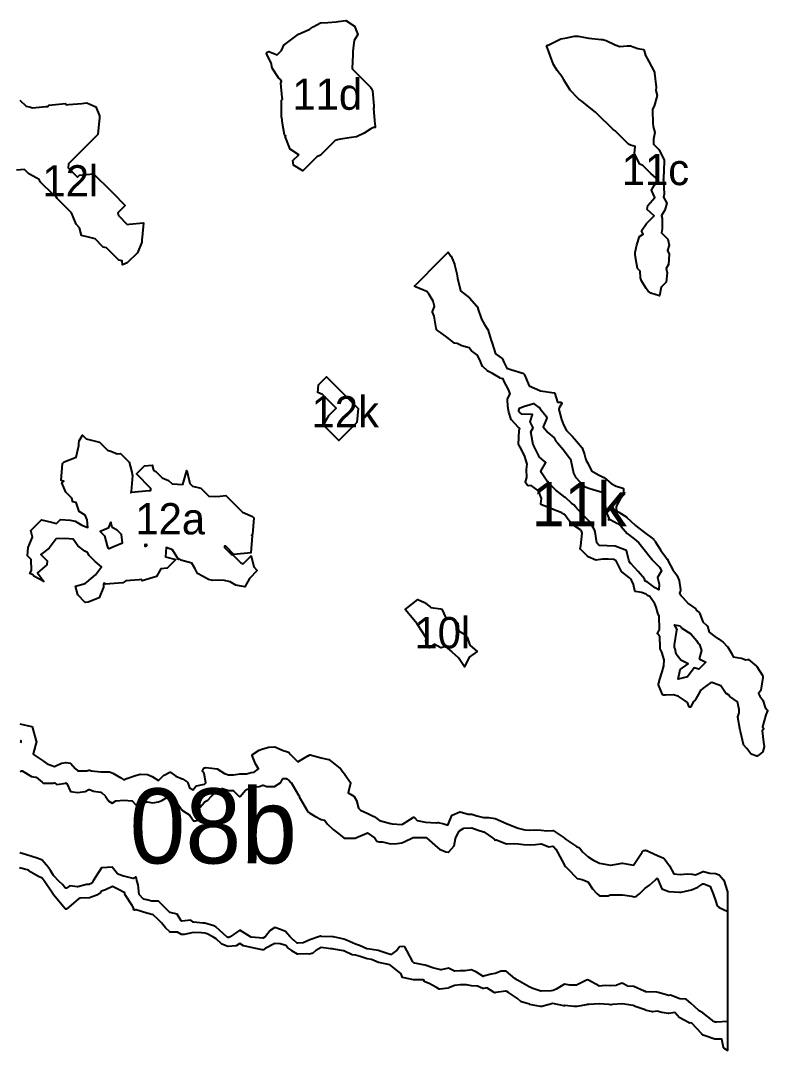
# Model space of a CAD drawing. Header units: millimetres. Extents: x 0 to 500, y 0 to 700.
# Drawn here: x 63.5 to 123.2, y 379.5 to 461.8 of the extents above; entities that cross this region are included whole.
import ezdxf
from ezdxf.enums import TextEntityAlignment as Align

# ---------------------------------------------------------------- set-up
doc = ezdxf.new("R2010")
doc.units = ezdxf.units.MM
doc.layers.add('CORTE', color=1, linetype='Continuous')
doc.layers.add('GRABADO', color=5, linetype='Continuous')

msp = doc.modelspace()

# ---------------------------------------------------------------- linework, layer by layer
at = {"layer": 'CORTE'}
for points in [[(83.214, 459.279), (83.362, 459.331), (84.021, 459.06), (84.375, 459.413), (84.556, 459.838), (84.975, 460.157), (85.297, 460.404), (85.725, 460.731), (86.591, 461.102), (86.628, 461.128), (86.661, 461.152), (86.893, 461.316), (87.474, 461.628), (88.084, 461.66), (88.728, 461.695), (88.905, 461.739), (89.523, 461.807), (90.199, 461.363), (90.478, 460.687), (90.189, 460.215), (90.09, 459.61), (90.073, 459.297), (90.061, 459.059), (90.005, 457.977), (90.037, 457.919), (91.472, 456.484), (91.535, 456.396), (91.563, 456.34), (91.634, 456.199), (91.744, 454.99), (91.757, 454.848), (91.723, 454.77), (91.837, 453.519), (91.863, 453.428), (91.845, 453.273), (91.72, 453.259), (91.504, 453.143), (90.982, 452.796), (90.356, 452.527), (89.972, 452.465), (89.089, 452.321), (88.939, 452.313), (88.858, 452.285), (88.66, 452.215), (87.496, 451.051), (87.193, 450.922), (86.068, 449.797), (85.337, 450.246), (85.275, 450.618), (85.746, 451.089), (85.066, 451.535), (84.655, 452.532), (84.729, 452.606), (84.618, 452.669), (84.453, 453.583), (84.391, 454.049), (84.384, 454.07), (84.378, 454.109), (84.363, 454.576), (84.381, 455.454), (84.458, 455.531), (84.422, 455.657), (84.318, 456.807), (84.376, 456.941), (84.305, 457.066), (84.133, 457.238), (83.636, 457.995), (83.537, 458.427), (83.179, 459.141), (83.214, 459.279)], [(113.318, 459.489), (113.468, 459.023), (113.724, 458.547), (114.161, 457.736), (114.178, 457.667), (114.183, 457.647), (114.194, 457.603), (114.319, 456.478), (114.295, 456.216), (114.394, 455.82), (114.154, 454.979), (114.024, 454.736), (114.021, 454.62), (114.057, 453.6), (114.085, 453.346), (114.204, 452.868), (114.095, 452.317), (114.114, 451.939), (114.539, 451.514), (114.95, 450.673), (114.965, 450.578), (114.965, 450.554), (114.964, 450.53), (114.9, 449.186), (114.878, 449.115), (114.9, 449.035), (114.945, 447.926), (114.895, 447.7), (115.162, 447.205), (115.006, 446.659), (114.744, 446.234), (114.807, 445.982), (114.795, 445.157), (114.746, 444.843), (115.244, 444.345), (115.351, 443.856), (115.219, 443.436), (115.365, 443.125), (115.292, 442.321), (115.123, 441.983), (115.193, 441.634), (115.126, 440.901), (114.716, 440.491), (114.578, 439.801), (113.88, 440.006), (113.669, 440.186), (113.521, 440.39), (113.153, 441.014), (113.077, 441.252), (113.048, 441.786), (112.834, 442), (112.67, 442.882), (112.627, 443.147), (112.642, 443.222), (112.647, 443.278), (112.759, 443.879), (112.997, 444.552), (113.283, 444.727), (113.143, 444.987), (113.536, 445.586), (114.155, 446.206), (113.586, 446.701), (113.641, 447.028), (114.22, 447.657), (113.956, 448.24), (114.148, 448.625), (114.488, 449.086), (113.901, 449.579), (113.254, 450.226), (112.999, 450.328), (112.667, 451.005), (112.584, 451.174), (112.635, 451.733), (112.276, 451.848), (112.098, 451.935), (111.555, 452.478), (111.028, 453.005), (110.871, 453.089), (109.556, 454.404), (109.467, 454.477), (108.839, 454.992), (108.367, 455.377), (108.134, 455.52), (108.085, 455.569), (108.059, 455.607), (107.432, 456.234), (107.355, 456.392), (107.013, 456.95), (106.944, 457.063), (106.843, 457.228), (106.393, 457.817), (106.11, 458.305), (105.956, 458.713), (105.621, 459.594), (105.596, 459.646), (105.548, 459.713), (105.619, 459.837), (105.686, 459.834), (105.732, 459.857), (106.7, 460.341), (107.171, 460.435), (107.754, 460.552), (108.088, 460.56), (108.628, 460.443), (108.939, 460.409), (109.921, 460.3), (110.043, 460.286), (110.121, 460.269), (110.324, 460.211), (111.047, 459.871), (111.419, 459.74), (111.988, 459.792), (112.262, 459.798), (112.845, 459.578), (113.318, 459.489)], [(122.889, 404.116), (122.937, 403.783), (122.938, 403.771), (122.936, 403.759), (122.853, 403.376), (122.851, 403.369), (122.848, 403.364), (122.843, 403.355), (122.838, 403.348), (122.831, 403.341), (122.431, 403.022), (122.425, 403.018), (122.412, 403.011), (122.402, 403.008), (122.39, 403.006), (122.378, 403.006), (122.372, 403.007), (122.365, 403.008), (122.359, 403.01), (121.921, 403.17), (121.915, 403.172), (121.911, 403.175), (121.905, 403.178), (121.898, 403.184), (121.894, 403.188), (121.89, 403.192), (121.569, 403.613), (121.304, 403.913), (121.3, 403.918), (121.295, 403.925), (121.292, 403.932), (121.289, 403.939), (121.288, 403.944), (121.055, 404.976), (121.049, 405.011), (121.049, 405.012), (121.033, 405.046), (121.03, 405.053), (121.029, 405.059), (121.028, 405.062), (120.841, 406.125), (120.84, 406.132), (120.84, 406.144), (120.842, 406.153), (120.842, 406.156), (120.941, 406.475), (120.94, 406.728), (120.804, 407.358), (120.215, 407.763), (120.21, 407.767), (120.205, 407.772), (120.202, 407.776), (120.091, 407.917), (119.951, 407.974), (119.946, 407.976), (119.935, 407.983), (119.929, 407.987), (119.924, 407.992), (119.921, 407.995), (119.917, 408), (119.488, 408.627), (118.767, 408.9), (118.662, 408.876), (118.077, 408.434), (117.893, 408.292), (117.837, 408.196), (117.456, 407.522), (117.45, 407.514), (117.28, 407.344), (117.09, 406.951), (117.084, 406.94), (117.07, 406.926), (117.062, 406.921), (117.059, 406.919), (117.048, 406.913), (117.034, 406.91), (117.021, 406.909), (117.005, 406.911), (116.995, 406.915), (116.991, 406.917), (116.988, 406.918), (116.98, 406.922), (116.972, 406.929), (116.968, 406.933), (116.964, 406.938), (116.959, 406.944), (116.955, 406.951), (116.953, 406.956), (116.819, 407.297), (116.644, 407.438), (116.061, 407.795), (115.675, 407.915), (115.075, 407.893), (115.074, 407.893), (114.886, 407.891), (114.882, 407.891), (114.87, 407.892), (114.861, 407.894), (114.855, 407.897), (114.849, 407.9), (114.843, 407.903), (114.836, 407.908), (114.831, 407.913), (114.826, 407.918), (114.822, 407.925), (114.817, 407.932), (114.815, 407.937), (114.687, 408.249), (114.509, 408.711), (114.507, 408.717), (114.506, 408.722), (114.504, 408.732), (114.505, 408.743), (114.506, 408.749), (114.507, 408.754), (114.582, 409.066), (114.583, 409.068), (114.804, 409.751), (114.92, 410.215), (114.949, 410.718), (114.762, 411.318), (114.636, 411.573), (114.633, 411.579), (114.631, 411.586), (114.629, 411.593), (114.628, 411.603), (114.631, 411.718), (114.596, 412.532), (114.439, 412.788), (114.435, 412.794), (114.433, 412.801), (114.432, 412.805), (114.43, 412.813), (114.429, 412.822), (114.429, 412.831), (114.43, 412.844), (114.434, 412.854), (114.436, 412.859), (114.554, 413.067), (114.556, 413.071), (114.587, 413.111), (114.544, 414.232), (114.45, 414.417), (114.448, 414.424), (114.312, 414.917), (114.218, 415.193), (113.81, 415.76), (113.632, 415.858), (113.627, 415.86), (113.519, 415.942), (113.144, 416.085), (112.664, 416.168), (112.659, 416.17), (112.652, 416.172), (112.647, 416.174), (112.639, 416.178), (112.632, 416.183), (112.628, 416.187), (112.623, 416.192), (112.617, 416.2), (112.612, 416.209), (112.608, 416.217), (112.607, 416.224), (112.493, 416.735), (112.347, 417.076), (112.279, 417.159), (112.193, 417.252), (111.567, 417.74), (111.563, 417.743), (111.556, 417.75), (111.552, 417.757), (111.549, 417.761), (111.225, 418.407), (111.111, 418.608), (110.927, 418.731), (110.492, 418.754), (110.019, 418.741), (109.523, 418.682), (109.513, 418.682), (109.503, 418.683), (109.494, 418.685), (108.868, 418.944), (108.864, 418.946), (108.858, 418.949), (108.851, 418.954), (108.848, 418.957), (108.257, 419.549), (108.254, 419.552), (108.249, 419.558), (108.245, 419.565), (108.242, 419.572), (108.239, 419.579), (108.237, 419.587), (108.237, 419.594), (108.236, 419.598), (108.236, 419.606), (108.239, 419.618), (108.299, 419.811), (108.393, 420.844), (108.336, 421.006), (108.307, 421.053), (108.259, 421.102), (107.816, 421.402), (107.558, 421.584), (107.553, 421.588), (107.548, 421.594), (107.544, 421.597), (107.291, 421.926), (107.29, 421.926), (107.012, 422.298), (106.98, 422.333), (106.949, 422.361), (106.773, 422.45), (106.088, 422.71), (105.588, 422.937), (105.159, 423.088), (105.154, 423.09), (105.148, 423.093), (105.141, 423.098), (105.135, 423.103), (105.131, 423.107), (105.125, 423.113), (105.12, 423.121), (105.118, 423.125), (105.115, 423.131), (105.113, 423.139), (105.112, 423.144), (105.11, 423.154), (105.11, 423.164), (105.164, 423.598), (104.913, 424.209), (104.321, 424.64), (104.111, 424.621), (104.103, 424.62), (104.09, 424.621), (104.083, 424.623), (104.073, 424.626), (104.067, 424.629), (104.061, 424.632), (104.054, 424.638), (104.049, 424.643), (104.046, 424.646), (104.042, 424.65), (103.885, 424.879), (103.881, 424.885), (103.878, 424.891), (103.876, 424.897), (103.875, 424.902), (103.873, 424.911), (103.873, 424.924), (103.874, 424.933), (103.875, 424.939), (103.973, 425.282), (103.94, 425.913), (103.94, 425.917), (103.94, 425.925), (103.996, 426.355), (103.824, 426.973), (103.793, 427.04), (103.445, 427.702), (103.335, 427.888), (103.333, 427.892), (103.33, 427.898), (103.327, 427.907), (103.326, 427.914), (103.325, 427.922), (103.364, 429.031), (103.364, 429.04), (103.367, 429.049), (103.367, 429.051), (103.369, 429.057), (103.424, 429.166), (103.389, 429.231), (103.29, 429.308), (103.286, 429.311), (103.282, 429.315), (102.745, 429.894), (102.741, 429.898), (102.738, 429.902), (102.734, 429.909), (102.731, 429.916), (102.73, 429.92), (102.55, 430.495), (102.549, 430.499), (102.448, 430.959), (102.447, 430.966), (102.435, 431.526), (102.435, 431.533), (102.438, 431.551), (102.443, 431.561), (102.636, 431.959), (102.516, 432.319), (102.169, 432.962), (102.168, 432.966), (102.091, 433.158), (101.829, 433.233), (101.825, 433.234), (101.819, 433.237), (101.814, 433.239), (101.232, 433.587), (100.852, 433.785), (100.846, 433.787), (100.839, 433.793), (100.836, 433.795), (100.451, 434.142), (100.448, 434.145), (100.444, 434.15), (100.44, 434.156), (100.436, 434.161), (100.434, 434.166), (100.27, 434.565), (100.036, 435.05), (99.557, 435.405), (99.553, 435.408), (99.548, 435.413), (99.545, 435.416), (99.36, 435.652), (98.784, 435.815), (98.778, 435.817), (98.413, 435.987), (98.216, 436.017), (98.211, 436.019), (98.206, 436.02), (98.197, 436.023), (98.191, 436.027), (98.188, 436.029), (97.571, 436.49), (97.072, 436.862), (96.85, 437.021), (96.819, 437.041), (96.814, 437.044), (96.81, 437.048), (96.774, 437.081), (96.771, 437.084), (96.766, 437.089), (96.761, 437.097), (96.758, 437.103), (96.756, 437.108), (96.753, 437.116), (96.752, 437.121), (96.736, 437.216), (96.57, 438.176), (96.436, 438.508), (96.434, 438.514), (96.432, 438.52), (96.431, 438.527), (96.431, 438.538), (96.432, 438.552), (96.436, 438.561), (96.586, 438.952), (96.483, 439.39), (96.177, 439.898), (95.991, 440.152), (95.73, 440.258), (95.076, 440.521), (95.07, 440.523), (95.063, 440.527), (95.057, 440.532), (95.052, 440.537), (95.048, 440.541), (95.044, 440.547), (95.039, 440.554), (95.036, 440.56), (95.033, 440.569), (95.031, 440.578), (95.029, 440.591), (95.032, 440.61), (95.036, 440.618), (95.038, 440.623), (95.043, 440.632), (95.049, 440.639), (95.052, 440.643), (97.111, 442.702), (97.692, 443.282), (97.912, 442.988), (97.916, 442.982), (97.919, 442.976), (98.196, 442.328), (98.198, 442.324), (98.2, 442.318), (98.223, 442.194), (98.377, 441.575), (98.378, 441.571), (98.424, 441.229), (98.677, 440.218), (98.68, 440.208), (99.384, 439.636), (99.387, 439.634), (99.39, 439.631), (99.975, 438.982), (99.978, 438.978), (99.981, 438.973), (100.006, 438.934), (100.036, 438.908), (100.041, 438.905), (100.046, 438.899), (100.049, 438.894), (100.052, 438.889), (100.057, 438.88), (100.06, 438.872), (100.061, 438.867), (100.062, 438.864), (100.062, 438.859), (100.065, 438.779), (100.363, 437.949), (100.599, 437.511), (100.848, 437.137), (100.85, 437.133), (100.852, 437.129), (100.855, 437.123), (101.161, 436.154), (101.167, 436.144), (101.169, 436.14), (101.171, 436.135), (101.178, 436.118), (101.179, 436.113), (101.184, 436.091), (101.478, 435.156), (102.013, 434.806), (102.017, 434.803), (102.024, 434.797), (102.028, 434.792), (102.032, 434.787), (102.036, 434.78), (102.039, 434.775), (102.15, 434.496), (102.379, 434.03), (102.779, 433.901), (103.66, 433.619), (103.666, 433.616), (103.672, 433.613), (103.676, 433.611), (103.757, 433.552), (103.762, 433.549), (103.765, 433.545), (103.769, 433.541), (103.773, 433.536), (103.778, 433.529), (103.782, 433.524), (103.785, 433.52), (103.789, 433.515), (103.793, 433.507), (103.796, 433.499), (103.798, 433.495), (103.803, 433.476), (104.169, 432.621), (105.008, 432.226), (105.012, 432.224), (105.015, 432.222), (105.041, 432.205), (105.042, 432.204), (105.046, 432.201), (105.068, 432.198), (106.163, 432.061), (106.168, 432.06), (106.178, 432.057), (106.187, 432.053), (106.19, 432.051), (106.194, 432.049), (106.202, 432.043), (106.209, 432.036), (106.216, 432.027), (106.22, 432.019), (106.223, 432.013), (106.225, 432.007), (106.421, 431.302), (106.693, 431.296), (106.7, 431.297), (106.715, 431.294), (106.722, 431.292), (106.73, 431.289), (106.734, 431.286), (106.741, 431.282), (106.748, 431.276), (106.752, 431.273), (106.757, 431.267), (106.762, 431.26), (106.766, 431.252), (106.768, 431.246), (106.77, 431.242), (106.772, 431.233), (106.773, 431.221), (106.772, 431.212), (106.771, 431.206), (106.768, 431.195), (106.763, 431.185), (106.555, 430.84), (106.534, 430.728), (106.74, 429.906), (106.913, 429.502), (107.146, 429.032), (107.602, 428.576), (107.604, 428.574), (107.778, 428.366), (107.955, 428.19), (107.957, 428.187), (108.39, 427.662), (108.393, 427.659), (108.397, 427.652), (108.401, 427.644), (108.585, 427.12), (108.675, 426.792), (108.714, 426.648), (108.847, 426.436), (108.849, 426.433), (109.149, 425.81), (109.711, 425.507), (109.978, 425.363), (110.139, 425.286), (110.147, 425.281), (110.153, 425.277), (110.726, 424.791), (111.112, 424.597), (111.481, 424.476), (111.647, 424.434), (111.651, 424.433), (111.659, 424.43), (111.668, 424.426), (111.674, 424.421), (111.679, 424.417), (111.683, 424.413), (111.689, 424.407), (111.693, 424.4), (111.695, 424.396), (111.7, 424.387), (111.702, 424.376), (111.703, 424.373), (111.704, 424.365), (111.698, 424.195), (111.751, 423.944), (111.751, 423.937), (111.751, 423.931), (111.75, 423.921), (111.747, 423.911), (111.743, 423.901), (111.738, 423.893), (111.732, 423.885), (111.453, 423.606), (111.132, 422.963), (111.127, 422.722), (111.179, 422.596), (111.32, 422.52), (111.323, 422.518), (111.968, 422.099), (111.972, 422.096), (111.975, 422.093), (112.641, 421.472), (112.644, 421.469), (112.654, 421.458), (112.662, 421.451), (112.808, 421.336), (113.389, 420.896), (113.999, 420.435), (114.002, 420.432), (114.131, 420.314), (114.134, 420.311), (114.242, 420.182), (114.245, 420.178), (114.657, 419.507), (114.701, 419.442), (115.131, 418.834), (115.203, 418.762), (115.207, 418.758), (115.212, 418.751), (115.215, 418.746), (115.284, 418.605), (115.661, 417.89), (115.965, 417.474), (115.968, 417.47), (115.971, 417.464), (116.145, 417.045), (116.146, 417.041), (116.148, 417.033), (116.26, 416.293), (116.261, 416.286), (116.26, 416.273), (116.259, 416.264), (116.257, 416.258), (116.173, 416.026), (116.256, 415.872), (116.435, 415.693), (116.873, 415.201), (117.478, 414.774), (117.483, 414.77), (117.49, 414.763), (117.494, 414.759), (117.603, 414.611), (117.75, 414.484), (117.754, 414.481), (117.757, 414.477), (117.762, 414.47), (117.766, 414.463), (117.768, 414.458), (118.048, 413.73), (118.387, 413.42), (118.392, 413.415), (118.397, 413.409), (118.402, 413.401), (118.405, 413.395), (118.406, 413.39), (118.549, 412.921), (118.998, 412.578), (119.284, 412.392), (119.286, 412.391), (119.66, 412.11), (119.663, 412.106), (120, 411.77), (120.005, 411.765), (120.009, 411.758), (120.328, 411.238), (120.33, 411.234), (120.468, 410.946), (121.12, 410.834), (121.126, 410.833), (121.133, 410.831), (121.488, 410.712), (121.633, 410.741), (121.64, 410.742), (121.649, 410.742), (121.66, 410.741), (121.668, 410.738), (121.674, 410.736), (121.68, 410.733), (121.686, 410.729), (121.691, 410.726), (122.341, 410.19), (122.345, 410.186), (122.35, 410.181), (122.354, 410.176), (122.799, 409.518), (122.802, 409.515), (122.805, 409.507), (122.807, 409.501), (122.809, 409.497), (122.849, 409.318), (122.85, 409.311), (122.85, 409.302), (122.683, 408.275), (122.682, 408.268), (122.677, 408.254), (122.671, 408.244), (122.667, 408.24), (122.485, 408.01), (122.599, 407.798), (122.841, 407.49), (122.844, 407.485), (122.847, 407.481), (122.851, 407.473), (123.019, 406.9), (123.189, 406.703), (123.193, 406.699), (123.196, 406.693), (123.201, 406.685), (123.203, 406.677), (123.204, 406.674), (123.206, 406.667), (123.207, 406.656), (123.206, 406.646), (123.204, 406.635), (123.071, 406.299), (122.819, 405.352), (122.892, 405.237), (122.896, 405.231), (122.899, 405.223), (122.9, 405.219), (122.901, 405.215), (122.903, 405.207), (122.903, 405.196), (122.902, 405.191), (122.901, 405.182), (122.896, 405.167), (122.891, 405.158), (122.789, 405.019), (122.889, 404.116)], [(87.733, 429.474), (88.183, 430.273), (88.73, 430.819), (87.645, 431.905), (87.268, 432.066), (87.326, 432.678), (87.978, 433.33), (90.503, 430.804), (90.401, 429.68), (90.175, 429.454), (89.596, 428.875), (88.964, 428.243), (87.733, 429.474)], [(82.165, 422.046), (82.046, 420.733), (81.976, 420.663), (82.034, 420.605), (81.912, 419.257), (80.564, 419.135), (79.909, 419.79), (79.816, 419.781), (79.807, 419.688), (80.341, 419.155), (80.462, 419.103), (80.53, 419.035), (81.117, 418.448), (81.298, 418.37), (81.935, 419.007), (82.157, 418.128), (82.437, 417.847), (81.81, 417.22), (81.431, 416.551), (80.712, 416.668), (80.268, 416.94), (79.807, 417.055), (79.297, 417.082), (78.872, 417.044), (78.548, 417.125), (78.046, 417.395), (77.667, 417.598), (77.464, 417.976), (77.214, 418.441), (76.317, 418.665), (76.24, 418.742), (76.134, 418.732), (75.658, 419.507), (75.163, 419.681), (75.095, 418.932), (75.932, 418.722), (75.24, 418.03), (74.721, 417.981), (74.367, 417.355), (73.234, 417.032), (73.141, 417.125), (72.986, 417.11), (71.94, 417.015), (71.756, 416.911), (71.676, 416.866), (70.31, 416.742), (70.243, 416.809), (70.164, 416.829), (70.154, 416.726), (70.136, 416.526), (69.783, 415.665), (68.922, 415.311), (68.686, 415.291), (68.079, 415.899), (67.903, 416.597), (68.679, 416.801), (68.801, 416.904), (69.51, 417.505), (69.97, 418.149), (69.469, 418.565), (68.992, 419.042), (68.861, 419.276), (68.663, 419.405), (68.1, 419.821), (67.706, 420.354), (67.409, 420.37), (66.537, 420.416), (66.361, 420.365), (65.811, 419.637), (65.131, 419.123), (65.637, 418.618), (65.608, 418.302), (64.857, 417.666), (65.378, 416.961), (64.565, 417.397), (64.489, 417.51), (64.263, 417.607), (64.399, 417.847), (64.353, 418.735), (64.064, 419.024), (64.125, 419.695), (64.25, 419.999), (64.465, 420.523), (64.333, 421.055), (65.179, 421.901), (65.993, 421.699), (66.392, 421.599), (66.717, 421.923), (67.478, 421.882), (67.891, 421.779), (68.401, 421.468), (68.892, 421.295), (68.824, 421.909), (68.668, 422.275), (68.205, 422.558), (67.953, 423.276), (67.69, 423.341), (67.62, 423.623), (67.131, 424.112), (66.816, 424.849), (66.965, 424.998), (66.756, 425.051), (66.878, 426.392), (67.011, 426.526), (67.956, 426.915), (68.168, 427.835), (68.183, 428.008), (68.201, 428.201), (68.467, 428.673), (68.765, 428.375), (69.516, 428.186), (69.811, 428.112), (70.466, 427.457), (70.728, 427.392), (71.223, 427.181), (71.506, 427.207), (72.2, 426.512), (72.397, 425.718), (72.443, 425.534), (72.469, 425.43), (72.353, 424.155), (72.318, 424.07), (72.319, 424.064), (72.323, 424.064), (72.375, 424.116), (73.783, 424.244), (73.811, 424.216), (73.827, 424.226), (73.926, 424.281), (73.936, 424.396), (72.77, 425.562), (73.421, 426.214), (74.043, 426.273), (74.148, 425.855), (74.338, 425.752), (74.829, 425.261), (75.348, 425.037), (75.622, 424.763), (76.472, 424.719), (76.79, 425.83), (77.047, 424.809), (77.26, 424.596), (77.921, 424.431), (78.57, 423.782), (79.059, 423.755), (79.471, 423.792), (79.924, 423.834), (80.328, 423.43), (80.603, 423.154), (81.248, 422.509), (82.044, 422.168), (82.165, 422.046)], [(70.728, 421.742), (70.514, 421.223), (69.887, 420.965), (70.235, 420.617), (70.431, 419.829), (70.5, 419.667), (70.54, 419.626), (70.554, 419.601), (70.59, 419.615), (70.882, 419.736), (71.65, 420.054), (71.577, 420.715), (71.224, 421.068), (70.846, 421.271), (70.728, 421.742)], [(73.646, 419.889), (73.519, 419.921), (73.441, 419.899), (73.441, 419.898), (73.459, 419.786), (73.552, 419.794), (73.646, 419.889)], [(95.217, 413.581), (94.265, 414.724), (95.259, 415.518), (95.801, 415.301), (96.245, 414.945), (96.316, 414.889), (97.088, 414.786), (97.178, 414.759), (97.507, 414.069), (98.085, 413.999), (98.463, 413.636), (98.528, 413.021), (99.024, 412.723), (99.217, 412.53), (99.432, 411.887), (100.006, 411.371), (99.377, 410.919), (98.985, 410.134), (98.53, 410.862), (98.018, 411.322), (98.001, 411.338), (97.51, 411.781), (97.116, 411.676), (96.567, 411.968), (96.173, 411.654), (95.895, 412.208), (95.94, 412.473), (95.229, 413.538), (95.217, 413.581)]]:
    msp.add_lwpolyline(points, close=True, dxfattribs=at)
for points in [[(63.459, 455.457), (63.952, 454.964), (64.207, 454.9), (64.299, 454.877), (64.471, 454.834), (65.52, 454.929), (65.683, 454.944), (65.786, 455.047), (67.099, 455.167), (67.186, 455.08), (67.34, 455.095), (68.402, 455.192), (68.592, 455.208), (68.8, 455.228), (69.522, 454.919), (69.83, 454.198), (69.81, 453.989), (69.794, 453.8), (69.695, 452.711), (67.337, 450.353), (67.308, 450.036), (68.057, 449.286), (68.23, 449.459), (69.354, 449.561), (70.689, 448.226), (70.862, 448.054), (71.88, 447.036), (71.278, 446.433), (71.331, 446.219), (72.033, 445.517), (72.188, 445.531), (73.339, 445.636), (73.234, 444.485), (73.217, 444.295), (73.199, 444.094), (72.852, 443.248), (72.045, 442.441), (71.664, 442.285), (71.628, 442.615), (71.371, 442.643), (70.379, 443.634), (70.121, 443.699), (69.466, 444.354), (69.046, 444.459), (68.396, 444.623), (68.237, 445.253), (67.966, 445.524), (67.713, 446.115), (67.573, 446.441), (66.427, 447.587), (66.319, 447.787), (66.12, 447.894), (65.117, 448.897), (65.009, 449.097), (64.819, 449.199), (64.168, 449.55), (63.815, 449.904), (63.189, 449.847)], [(63.455, 405.596), (64.376, 405.386), (64.379, 405.385), (64.387, 405.382), (64.392, 405.38), (64.41, 405.375), (64.414, 405.374), (64.42, 405.372), (64.426, 405.368), (64.435, 405.362), (64.444, 405.355), (64.449, 405.348), (64.457, 405.336), (64.464, 405.315), (64.464, 405.293), (64.46, 405.278), (64.773, 404.215), (64.775, 404.209), (64.776, 404.196), (64.776, 404.182), (64.534, 403.192), (64.56, 403.129), (65.335, 402.598), (65.628, 402.397), (66.216, 402.189), (66.789, 402.432), (66.796, 402.434), (66.802, 402.435), (67.135, 402.495), (67.14, 402.496), (67.146, 402.496), (67.151, 402.496), (67.156, 402.495), (67.489, 402.435), (67.493, 402.434), (67.499, 402.433), (67.509, 402.428), (67.517, 402.423), (67.522, 402.419), (67.527, 402.415), (67.884, 402.022), (68.1, 401.832), (68.81, 401.832), (68.974, 401.888), (68.98, 401.89), (68.989, 401.892), (68.996, 401.892), (69.004, 401.892), (69.011, 401.891), (69.015, 401.89), (69.178, 401.844), (69.929, 401.744), (70.602, 401.744), (70.608, 401.743), (70.619, 401.742), (70.625, 401.74), (70.876, 401.654), (70.883, 401.651), (71.531, 401.262), (71.78, 401.113), (71.993, 401.222), (71.996, 401.224), (72, 401.225), (72.628, 401.431), (72.628, 401.431), (73.07, 401.575), (73.074, 401.576), (73.082, 401.578), (73.09, 401.578), (73.094, 401.578), (73.638, 401.535), (73.643, 401.534), (73.651, 401.533), (73.656, 401.531), (74.035, 401.379), (74.042, 401.376), (74.546, 401.051), (74.962, 401.474), (74.971, 401.481), (74.979, 401.486), (75.449, 401.718), (75.455, 401.721), (75.464, 401.724), (75.471, 401.725), (75.479, 401.726), (75.486, 401.726), (75.494, 401.725), (75.504, 401.723), (75.511, 401.72), (75.514, 401.719), (75.522, 401.715), (75.528, 401.711), (75.922, 401.404), (76.439, 401.198), (76.443, 401.196), (76.449, 401.193), (76.85, 400.917), (76.853, 400.915), (76.861, 400.908), (76.87, 400.897), (76.875, 400.888), (76.877, 400.882), (77.023, 400.462), (77.313, 400.317), (77.531, 400.599), (77.535, 400.604), (77.54, 400.609), (77.546, 400.614), (77.552, 400.617), (77.557, 400.62), (77.566, 400.623), (77.572, 400.625), (78.221, 400.773), (78.314, 400.879), (78.191, 401.616), (78.072, 401.759), (78.066, 401.765), (78.057, 401.782), (78.056, 401.79), (78.054, 401.794), (78.053, 401.804), (78.053, 401.813), (78.054, 401.822), (78.057, 401.833), (78.134, 402), (78.137, 402.005), (78.14, 402.01), (78.167, 402.048), (78.171, 402.055), (78.179, 402.062), (78.182, 402.065), (78.188, 402.07), (78.196, 402.074), (78.203, 402.077), (78.209, 402.079), (78.214, 402.08), (78.221, 402.081), (78.254, 402.084), (78.294, 402.089), (78.3, 402.089), (78.304, 402.089), (78.801, 402.043), (78.802, 402.043), (79.2, 401.99), (79.205, 401.989), (79.212, 401.987), (79.221, 401.983), (79.226, 401.98), (79.808, 401.631), (80.127, 401.522), (80.544, 401.522), (81.034, 401.583), (81.039, 401.584), (81.572, 401.584), (81.945, 401.704), (81.953, 401.706), (81.959, 401.707), (82.198, 401.729), (82.529, 401.986), (82.284, 402.392), (82.282, 402.396), (82.28, 402.399), (82.028, 403.054), (82.026, 403.063), (82.024, 403.075), (82.024, 403.084), (82.025, 403.092), (82.027, 403.102), (82.031, 403.113), (82.034, 403.117), (82.037, 403.122), (82.046, 403.134), (82.056, 403.141), (82.575, 403.478), (82.58, 403.482), (82.586, 403.484), (82.868, 403.593), (82.872, 403.594), (83.347, 403.716), (83.349, 403.717), (83.354, 403.718), (83.816, 403.742), (83.82, 403.742), (83.829, 403.741), (83.837, 403.74), (83.843, 403.738), (83.847, 403.737), (84.515, 403.458), (84.768, 403.382), (84.925, 403.335), (84.93, 403.333), (84.936, 403.33), (84.943, 403.326), (84.948, 403.321), (84.955, 403.315), (84.959, 403.31), (85.098, 403.13), (85.683, 402.559), (86.464, 403.027), (86.473, 403.032), (86.483, 403.035), (86.49, 403.036), (86.498, 403.037), (86.505, 403.037), (86.513, 403.036), (86.521, 403.034), (86.527, 403.032), (86.534, 403.029), (86.539, 403.026), (86.549, 403.02), (86.55, 403.018), (86.556, 403.052), (86.556, 403.057), (86.56, 403.069), (86.567, 403.082), (86.575, 403.093), (86.582, 403.099), (86.584, 403.101), (86.591, 403.106), (86.6, 403.111), (86.606, 403.113), (86.612, 403.115), (86.62, 403.116), (86.628, 403.117), (86.634, 403.117), (86.644, 403.116), (86.649, 403.115), (87.543, 402.88), (88.131, 402.747), (88.136, 402.746), (88.146, 402.743), (88.152, 402.739), (88.156, 402.736), (88.498, 402.469), (89.066, 402.024), (89.073, 402.017), (89.078, 402.011), (89.237, 401.773), (89.434, 401.553), (89.438, 401.549), (89.882, 400.901), (89.887, 400.896), (89.894, 400.879), (89.897, 400.864), (89.897, 400.847), (89.707, 400.073), (90.146, 399.81), (90.151, 399.807), (90.158, 399.8), (90.165, 399.794), (90.17, 399.787), (90.37, 399.466), (90.375, 399.455), (90.377, 399.448), (90.525, 398.855), (90.68, 398.695), (91.263, 398.415), (91.756, 398.179), (91.76, 398.177), (91.764, 398.174), (92.19, 397.86), (93.087, 397.611), (93.098, 397.609), (93.104, 397.608), (93.227, 397.596), (93.995, 397.542), (94.085, 397.587), (94.611, 397.926), (94.897, 398.112), (94.905, 398.116), (94.916, 398.12), (94.924, 398.121), (94.929, 398.122), (94.936, 398.122), (94.945, 398.122), (94.953, 398.12), (94.956, 398.12), (94.964, 398.117), (94.974, 398.112), (94.98, 398.108), (94.984, 398.105), (94.987, 398.102), (95.212, 397.874), (95.873, 397.715), (96.723, 397.665), (96.766, 397.678), (96.865, 397.71), (96.871, 397.711), (96.877, 397.712), (96.883, 397.713), (96.889, 397.713), (96.898, 397.712), (96.904, 397.71), (97.341, 397.594), (97.343, 397.594), (97.667, 397.482), (97.688, 397.545), (97.689, 397.548), (97.984, 398.257), (97.988, 398.266), (97.997, 398.278), (98.009, 398.289), (98.019, 398.294), (98.023, 398.296), (98.614, 398.545), (98.619, 398.547), (98.627, 398.549), (98.635, 398.55), (98.642, 398.55), (98.647, 398.55), (98.655, 398.549), (98.661, 398.547), (99.286, 398.36), (99.566, 398.372), (99.57, 398.372), (99.578, 398.372), (99.586, 398.37), (99.59, 398.369), (99.971, 398.246), (100.503, 398.113), (100.926, 398.113), (100.931, 398.113), (100.936, 398.112), (101.435, 398.027), (101.439, 398.026), (101.443, 398.024), (101.449, 398.022), (102.356, 397.608), (102.356, 397.608), (102.362, 397.607), (102.367, 397.605), (102.374, 397.603), (102.384, 397.599), (102.39, 397.595), (102.398, 397.591), (103.296, 397.251), (103.816, 397.119), (104.2, 397.076), (104.59, 397.12), (104.595, 397.12), (104.598, 397.12), (105.132, 397.094), (105.135, 397.093), (105.58, 397.027), (106.049, 397.066), (106.054, 397.066), (106.059, 397.065), (106.067, 397.064), (106.073, 397.063), (106.08, 397.06), (106.087, 397.057), (106.091, 397.055), (106.972, 396.472), (106.978, 396.467), (106.984, 396.461), (107.009, 396.433), (107.016, 396.427), (107.035, 396.39), (107.147, 396.318), (107.148, 396.317), (107.941, 395.773), (108.187, 395.668), (108.192, 395.665), (108.201, 395.66), (108.207, 395.654), (108.21, 395.652), (108.213, 395.648), (108.438, 395.349), (108.876, 394.945), (109.265, 394.729), (109.783, 394.442), (110.678, 394.277), (110.69, 394.277), (111.6, 394.445), (111.605, 394.445), (111.61, 394.445), (111.615, 394.445), (111.621, 394.445), (112.5, 394.282), (113.193, 395.341), (113.197, 395.347), (113.204, 395.353), (113.207, 395.357), (113.329, 395.454), (113.333, 395.459), (113.347, 395.466), (113.351, 395.468), (113.356, 395.469), (113.363, 395.472), (113.371, 395.473), (113.376, 395.473), (113.462, 395.476), (113.469, 395.476), (113.475, 395.475), (113.553, 395.462), (113.558, 395.46), (113.564, 395.458), (113.784, 395.367), (113.786, 395.366), (114.421, 395.062), (114.917, 394.848), (114.924, 394.843), (114.93, 394.839), (114.938, 394.833), (114.944, 394.825), (115.371, 394.249), (115.379, 394.242), (115.384, 394.236), (115.391, 394.228), (115.731, 393.589), (116.242, 393.552), (116.798, 393.592), (116.803, 393.592), (117.176, 393.568), (117.18, 393.567), (117.461, 393.514), (118.068, 393.771), (118.073, 393.773), (118.079, 393.775), (118.086, 393.776), (118.092, 393.776), (118.099, 393.776), (118.106, 393.775), (118.111, 393.775), (118.615, 393.65), (119.026, 393.632), (119.033, 393.632), (119.039, 393.63), (119.045, 393.629), (119.357, 393.508), (119.363, 393.505), (119.371, 393.5), (119.38, 393.492), (119.702, 393.125), (119.709, 393.118), (119.715, 393.105), (119.717, 393.1), (120.019, 392.171), (120.021, 392.164), (120.023, 392.151), (120.023, 392.146), (120.023, 391.824), (120.023, 388.932), (120.023, 385.648), (120.023, 383), (120.023, 380.789), (120.023, 380.477), (120.023, 380.477), (120.023, 380.411), (120.023, 380.41), (120.023, 379.482), (119.725, 379.672), (119.717, 379.677), (119.708, 379.686), (119.703, 379.693), (119.698, 379.701), (119.694, 379.712), (119.692, 379.718), (119.555, 380.375), (119.019, 380.375), (119.015, 380.375), (119.009, 380.375), (119.003, 380.377), (118.998, 380.378), (118.153, 380.683), (118.08, 380.694), (118.075, 380.695), (118.072, 380.696), (118.066, 380.698), (118.062, 380.7), (118.057, 380.702), (118.01, 380.734), (118.002, 380.74), (117.994, 380.749), (117.989, 380.755), (117.963, 380.802), (117.138, 381.675), (116.989, 381.665), (116.985, 381.665), (116.977, 381.665), (116.969, 381.667), (116.964, 381.668), (116.957, 381.671), (116.951, 381.673), (116.549, 381.893), (116.205, 382.081), (116.202, 382.082), (116.194, 382.088), (116.187, 382.095), (115.81, 382.506), (115.326, 382.433), (115.32, 382.433), (115.311, 382.433), (115.306, 382.433), (114.781, 382.512), (114.776, 382.513), (114.385, 382.617), (114.044, 382.572), (114.039, 382.572), (114.034, 382.572), (114.026, 382.572), (114.02, 382.573), (113.445, 382.711), (113.441, 382.712), (112.642, 383), (112.542, 383.038), (112.536, 383.04), (112.526, 383.046), (112.519, 383.051), (112.504, 383.065), (112.468, 383.068), (112.466, 383.069), (111.607, 383.206), (110.815, 383.143), (110.696, 383.125), (110.69, 383.124), (110.678, 383.124), (110.553, 383.143), (109.758, 383.206), (108.957, 383.142), (108.953, 383.142), (108.946, 383.143), (108.94, 383.144), (108.838, 383.164), (108.75, 383.129), (108.744, 383.127), (108.738, 383.125), (107.986, 382.996), (107.917, 382.985), (107.912, 382.984), (107.905, 382.984), (107.9, 382.984), (107.761, 382.996), (107.023, 383.059), (107.019, 383.059), (107.013, 383.06), (107.005, 383.063), (107.003, 383.064), (106.999, 383.059), (106.989, 383.051), (106.986, 383.049), (106.98, 383.045), (106.973, 383.042), (106.966, 383.039), (106.957, 383.037), (106.95, 383.037), (106.944, 383.036), (106.935, 383.037), (106.929, 383.038), (106.054, 383.226), (105.173, 382.999), (105.16, 382.994), (105.154, 382.992), (105.148, 382.99), (105.138, 382.988), (105.133, 382.987), (105.126, 382.987), (105.119, 382.987), (105.114, 382.988), (105.107, 382.989), (105.074, 382.995), (105.073, 382.995), (104.183, 383.164), (104.179, 383.165), (103.55, 383.364), (103.544, 383.366), (103.539, 383.369), (103.536, 383.371), (103.531, 383.374), (103.227, 383.634), (102.525, 384.116), (102.372, 384.183), (102.368, 384.185), (102.363, 384.188), (102.323, 384.215), (102.262, 384.215), (101.501, 384.108), (101.431, 384.095), (101.427, 384.095), (101.421, 384.094), (101.413, 384.095), (101.406, 384.096), (101.399, 384.097), (101.391, 384.1), (101.385, 384.103), (101.378, 384.108), (101.361, 384.121), (100.794, 384.481), (100.506, 384.425), (100.5, 384.425), (100.492, 384.424), (100.485, 384.425), (100.477, 384.426), (100.47, 384.428), (100.466, 384.43), (100.044, 384.626), (99.56, 384.655), (99.556, 384.656), (99.152, 384.728), (98.645, 384.728), (98.186, 384.68), (97.745, 384.475), (97.739, 384.472), (97.733, 384.471), (97.728, 384.469), (97.019, 384.375), (97.014, 384.375), (97.006, 384.375), (96.998, 384.376), (96.99, 384.378), (96.984, 384.38), (96.979, 384.382), (96.753, 384.505), (96.162, 384.828), (95.834, 384.959), (95.83, 384.961), (95.824, 384.964), (95.815, 384.97), (95.802, 384.983), (95.729, 385.11), (94.935, 385.11), (94.929, 385.11), (94.922, 385.111), (94.422, 385.22), (94.06, 385.303), (94.053, 385.305), (94.048, 385.307), (94.043, 385.31), (94.034, 385.315), (94.024, 385.323), (94.017, 385.332), (94.014, 385.338), (94.011, 385.343), (94.007, 385.352), (93.943, 385.594), (93.101, 386.268), (93.04, 386.332), (93.039, 386.332), (92.139, 386.512), (92.134, 386.514), (92.13, 386.515), (91.555, 386.745), (91.218, 386.79), (91.212, 386.791), (91.207, 386.792), (90.658, 386.994), (90.29, 387.09), (90.023, 387.12), (90.018, 387.122), (90.013, 387.123), (90.006, 387.126), (89.354, 387.439), (89.331, 387.443), (88.544, 387.569), (88.543, 387.569), (88.442, 387.59), (88.317, 387.595), (88.313, 387.596), (87.541, 387.712), (87.113, 387.455), (86.836, 387.233), (86.831, 387.229), (86.821, 387.223), (86.815, 387.22), (86.807, 387.218), (86.802, 387.217), (86.611, 387.184), (86.605, 387.183), (86.597, 387.183), (86.389, 387.19), (85.674, 387.167), (85.669, 387.167), (85.66, 387.168), (85.653, 387.169), (85.646, 387.171), (85.64, 387.174), (85.636, 387.176), (85.186, 387.454), (85.183, 387.456), (84.884, 387.683), (84.881, 387.686), (84.707, 387.856), (84.276, 387.99), (83.836, 388.015), (83.076, 387.624), (82.936, 387.524), (82.931, 387.521), (82.924, 387.517), (82.911, 387.512), (82.901, 387.511), (82.896, 387.511), (82.89, 387.511), (82.824, 387.516), (82.819, 387.517), (81.953, 387.7), (81.952, 387.7), (81.357, 387.847), (81.352, 387.848), (81.346, 387.851), (81.341, 387.853), (81.042, 388.02), (80.749, 387.844), (80.744, 387.841), (80.74, 387.84), (80.735, 387.838), (80.726, 387.836), (80.721, 387.835), (80.119, 387.78), (80.114, 387.78), (80.107, 387.78), (80.099, 387.781), (80.091, 387.783), (80.087, 387.785), (79.6, 387.98), (79.596, 387.982), (79.593, 387.983), (79.586, 387.988), (79.581, 387.992), (79.143, 388.409), (78.877, 388.563), (78.435, 388.802), (78.247, 388.859), (77.98, 388.886), (77.342, 388.908), (76.584, 388.747), (76.58, 388.747), (76.575, 388.746), (76.41, 388.739), (76.405, 388.739), (76.397, 388.74), (76.391, 388.742), (76.383, 388.744), (76.375, 388.747), (76.371, 388.749), (76.067, 388.939), (75.481, 388.939), (75.475, 388.939), (75.468, 388.94), (75.461, 388.941), (75.455, 388.944), (75.45, 388.946), (75.442, 388.95), (75.434, 388.956), (75.092, 389.279), (75.088, 389.283), (74.775, 389.689), (74.504, 389.938), (74.124, 390.313), (73.609, 390.462), (72.747, 390.71), (72.714, 390.712), (72.65, 390.689), (72.644, 390.687), (72.638, 390.686), (72.631, 390.685), (72.624, 390.685), (72.616, 390.686), (72.609, 390.688), (72.602, 390.689), (72.592, 390.694), (72.587, 390.697), (72.583, 390.7), (72.578, 390.704), (72.573, 390.708), (72.568, 390.714), (72.563, 390.721), (72.556, 390.736), (72.552, 390.753), (72.552, 390.762), (72.556, 390.834), (72.426, 391.069), (71.87, 391.922), (71.864, 391.93), (71.859, 391.944), (71.858, 391.954), (71.848, 392.082), (71.748, 392.119), (71.746, 392.12), (71.743, 392.122), (71.385, 392.325), (70.851, 392.589), (70.313, 392.324), (70.309, 392.322), (69.976, 392.208), (69.887, 392.048), (69.885, 392.044), (69.879, 392.036), (69.872, 392.029), (69.866, 392.025), (69.862, 392.022), (69.857, 392.019), (69.602, 391.897), (69.598, 391.895), (69.02, 391.684), (69.015, 391.683), (69.008, 391.682), (69.002, 391.681), (68.283, 391.655), (68.112, 391.581), (67.203, 390.796), (67.198, 390.792), (67.194, 390.788), (67.187, 390.783), (67.177, 390.778), (67.168, 390.775), (67.163, 390.774), (67.156, 390.773), (67.149, 390.772), (67.143, 390.772), (67.138, 390.773), (67.13, 390.774), (67.123, 390.775), (67.117, 390.777), (67.113, 390.779), (67.103, 390.783), (67.095, 390.786), (67.086, 390.793), (67.08, 390.799), (66.161, 391.901), (66.16, 391.902), (66.152, 391.913), (66.15, 391.916), (66.147, 391.921), (66.142, 391.93), (66.142, 391.932), (66.122, 391.963), (65.388, 393.029), (65.387, 393.031), (65.319, 393.141), (65.242, 393.254), (64.938, 393.395), (64.936, 393.396), (64.329, 393.724), (64.322, 393.728), (64.136, 393.884), (63.426, 394.067)]]:
    msp.add_lwpolyline(points, dxfattribs=at)
at = {"layer": 'GRABADO'}
for points in [[(109.001, 421.747), (108.375, 422.374), (108.35, 422.39), (108.33, 422.417), (107.886, 422.903), (107.74, 423.093), (107.55, 423.239), (107.069, 423.679), (107.054, 423.686), (107.011, 423.711), (106.298, 424.264), (105.725, 424.837), (105.666, 424.961), (105.587, 425.021), (105.139, 425.655), (105.105, 425.789), (105.496, 426.481), (104.988, 426.903), (104.554, 427.751), (104.538, 427.785), (104.53, 427.801), (104.474, 427.895), (104.307, 428.92), (104.478, 429.262), (104.233, 429.718), (104.443, 430.311), (103.582, 430.356), (103.394, 430.501), (103.363, 430.534), (103.352, 430.57), (103.34, 430.625), (103.403, 430.825), (103.714, 430.953), (104.524, 431.184), (104.926, 430.883), (105.028, 430.871), (105.057, 430.766), (105.524, 430.191), (105.583, 430.022), (105.272, 429.332), (105.662, 428.875), (106.168, 428.444), (106.292, 428.177), (106.419, 428.05), (106.915, 427.497), (107.443, 426.762), (107.474, 426.723), (107.485, 426.684), (107.499, 426.63), (107.7, 425.628), (107.88, 425.316), (108.245, 424.908), (108.648, 424.548), (109.011, 424.41), (109.991, 424.104), (110.027, 424.076), (110.064, 424.04), (110.275, 422.939), (110.269, 422.644), (110.526, 422.026), (110.496, 421.905), (110.641, 421.918), (111.237, 421.597), (111.379, 421.505), (111.525, 421.368), (112.004, 420.809), (112.563, 420.366), (112.73, 420.235), (112.939, 420.069), (113.35, 419.52), (113.873, 418.886), (113.936, 418.789), (113.978, 418.729), (114.581, 418.126), (114.736, 417.813), (114.435, 417.28), (114.568, 416.75), (114.528, 416.31), (114.239, 416.469), (113.609, 416.939), (113.443, 417.003), (113.372, 417.169), (112.889, 417.769), (112.298, 418.405), (112.25, 418.443), (112.222, 418.497), (112.123, 418.674), (111.955, 419.456), (111.027, 419.798), (111.027, 419.798), (109.77, 419.841), (109.567, 420.045), (109.451, 420.929), (109.39, 421.101), (109.001, 421.747)], [(117.764, 410.795), (118.294, 410.51), (117.737, 409.954), (117.34, 410.053), (116.815, 409.341), (116.085, 409.162), (116.236, 409.919), (116.877, 410.377), (116.292, 410.673), (115.904, 411.156), (115.835, 411.586), (115.781, 411.694), (115.786, 411.896), (115.976, 413.072), (115.982, 413.142), (115.789, 413.491), (116.215, 413.43), (116.302, 413.31), (116.379, 413.244), (117.079, 412.788), (117.56, 412.234), (117.649, 412.026), (117.773, 411.925), (117.952, 411.453), (117.764, 410.795)]]:
    msp.add_lwpolyline(points, close=True, dxfattribs=at)
for points in [[(63.512, 404.268), (63.52, 404.26), (63.527, 404.247), (63.531, 404.238), (63.532, 404.233), (63.539, 404.206), (63.539, 404.202), (63.54, 404.196), (63.54, 404.186), (63.539, 404.179), (63.533, 404.152), (63.514, 404.057)], [(63.473, 401.768), (63.581, 401.826), (63.591, 401.83), (63.6, 401.832), (63.607, 401.833), (63.613, 401.833), (63.618, 401.833), (63.626, 401.833), (63.634, 401.831), (63.642, 401.828), (63.648, 401.826), (63.652, 401.824), (64.392, 401.379), (64.715, 401.335), (64.72, 401.334), (64.726, 401.332), (64.732, 401.33), (64.741, 401.326), (64.748, 401.321), (65.229, 400.914), (65.32, 400.836), (66.127, 400.836), (66.196, 400.86), (66.201, 400.862), (66.209, 400.863), (66.217, 400.864), (66.224, 400.864), (66.232, 400.863), (66.238, 400.861), (66.246, 400.859), (66.254, 400.855), (66.261, 400.851), (66.265, 400.848), (66.408, 400.733), (67.133, 400.858), (67.139, 400.859), (67.149, 400.859), (67.155, 400.859), (67.161, 400.858), (67.17, 400.855), (67.178, 400.852), (67.186, 400.847), (67.194, 400.842), (67.203, 400.833), (67.211, 400.821), (67.5, 400.177), (68.072, 400.101), (68.672, 400.181), (68.962, 400.33), (68.967, 400.333), (68.977, 400.337), (68.985, 400.339), (68.993, 400.339), (68.998, 400.339), (69.006, 400.339), (69.014, 400.338), (69.019, 400.336), (69.025, 400.334), (69.337, 400.201), (69.938, 400.116), (69.943, 400.115), (69.95, 400.113), (69.959, 400.109), (69.963, 400.106), (69.967, 400.104), (69.972, 400.1), (70.3, 399.799), (70.305, 399.794), (70.309, 399.789), (70.577, 399.41), (70.848, 399.246), (71.119, 399.429), (71.125, 399.434), (71.137, 399.439), (71.141, 399.44), (71.147, 399.442), (71.154, 399.443), (71.159, 399.444), (71.775, 399.474), (71.779, 399.474), (72.396, 399.444), (72.401, 399.443), (72.409, 399.442), (72.415, 399.44), (72.421, 399.437), (72.427, 399.434), (72.436, 399.429), (72.444, 399.421), (72.728, 399.106), (73.173, 399.23), (73.612, 399.351), (73.617, 399.352), (73.624, 399.353), (73.63, 399.353), (73.635, 399.353), (73.64, 399.353), (74.095, 399.269), (74.535, 399.357), (74.811, 399.467), (75.379, 399.808), (75.441, 399.85), (75.446, 399.853), (75.452, 399.856), (75.459, 399.859), (75.469, 399.862), (75.475, 399.862), (75.48, 399.863), (75.487, 399.863), (75.495, 399.862), (75.502, 399.86), (75.511, 399.857), (75.522, 399.852), (75.526, 399.849), (75.533, 399.844), (75.541, 399.835), (75.573, 399.791), (76.021, 399.254), (76.442, 398.68), (76.444, 398.679), (76.463, 398.648), (77.034, 398.28), (77.038, 398.276), (77.041, 398.274), (77.047, 398.268), (77.367, 397.799), (77.867, 397.932), (77.647, 398.612), (77.645, 398.619), (77.644, 398.629), (77.644, 398.638), (77.646, 398.652), (77.651, 398.665), (77.657, 398.675), (77.661, 398.681), (78.205, 399.334), (78.207, 399.336), (78.215, 399.343), (78.222, 399.348), (78.471, 399.498), (78.783, 399.797), (79.134, 400.185), (79.141, 400.193), (79.15, 400.198), (79.154, 400.2), (79.595, 400.404), (79.605, 400.408), (79.614, 400.409), (79.622, 400.41), (79.628, 400.409), (79.636, 400.409), (79.644, 400.406), (80.125, 400.262), (80.484, 400.262), (80.49, 400.262), (80.498, 400.261), (80.505, 400.259), (80.513, 400.256), (80.521, 400.251), (80.525, 400.249), (80.529, 400.246), (80.534, 400.242), (80.966, 399.802), (81.037, 399.753), (81.091, 399.798), (81.496, 400.285), (81.5, 400.29), (81.511, 400.299), (81.519, 400.304), (81.525, 400.307), (81.938, 400.49), (81.942, 400.491), (81.95, 400.493), (81.957, 400.495), (82.579, 400.573), (82.871, 400.675), (82.876, 400.677), (82.882, 400.678), (82.889, 400.679), (82.897, 400.679), (82.904, 400.678), (82.911, 400.677), (82.916, 400.675), (83.203, 400.575), (83.798, 400.575), (84.322, 400.908), (84.445, 401.174), (84.45, 401.182), (84.455, 401.187), (84.459, 401.192), (84.466, 401.198), (84.472, 401.202), (84.477, 401.205), (84.481, 401.207), (84.491, 401.21), (84.499, 401.212), (84.504, 401.213), (84.51, 401.213), (84.747, 401.213), (84.753, 401.213), (84.762, 401.211), (84.769, 401.21), (84.775, 401.207), (84.782, 401.204), (84.787, 401.201), (84.938, 401.097), (84.944, 401.093), (85.128, 400.909), (85.132, 400.905), (85.138, 400.897), (85.729, 399.883), (85.763, 399.86), (85.766, 399.857), (85.773, 399.851), (85.781, 399.841), (85.783, 399.837), (85.788, 399.828), (85.79, 399.819), (85.792, 399.814), (85.793, 399.805), (85.793, 399.8), (85.793, 399.763), (85.863, 399.631), (86.434, 398.673), (86.527, 398.531), (86.641, 398.44), (87.034, 398.219), (87.552, 397.953), (87.792, 397.891), (87.797, 397.89), (87.805, 397.887), (87.812, 397.883), (87.818, 397.878), (87.824, 397.874), (87.83, 397.867), (88.05, 397.571), (88.501, 397.128), (88.834, 396.874), (89.357, 396.474), (89.395, 396.455), (90.267, 396.455), (90.283, 396.461), (90.289, 396.462), (90.295, 396.463), (90.301, 396.464), (90.305, 396.464), (90.305, 396.464), (90.307, 396.466), (90.313, 396.471), (90.322, 396.476), (91.201, 396.86), (91.207, 396.863), (91.217, 396.865), (91.224, 396.866), (91.231, 396.866), (91.238, 396.866), (91.245, 396.865), (91.254, 396.863), (91.261, 396.86), (91.267, 396.857), (91.272, 396.854), (91.814, 396.47), (91.821, 396.464), (91.829, 396.454), (91.986, 396.209), (92.167, 396.149), (92.42, 396.166), (92.426, 396.166), (92.433, 396.165), (92.438, 396.164), (93.091, 396.001), (93.623, 396.028), (93.989, 396.063), (94.227, 396.177), (94.85, 396.476), (94.897, 396.504), (94.903, 396.508), (94.913, 396.512), (94.919, 396.513), (94.928, 396.515), (94.935, 396.515), (95.838, 396.515), (95.844, 396.515), (95.85, 396.514), (95.872, 396.51), (95.888, 396.509), (95.893, 396.508), (95.903, 396.507), (95.915, 396.502), (95.921, 396.498), (95.927, 396.495), (95.932, 396.49), (95.958, 396.465), (96.835, 395.694), (97, 395.575), (97.514, 395.369), (97.699, 395.318), (97.743, 395.353), (98.161, 395.827), (98.285, 396.423), (98.285, 396.427), (98.289, 396.438), (98.576, 397.007), (98.58, 397.012), (98.587, 397.021), (98.596, 397.028), (98.599, 397.031), (98.902, 397.223), (98.907, 397.226), (98.917, 397.231), (98.924, 397.233), (98.93, 397.234), (98.937, 397.235), (99.566, 397.265), (99.571, 397.265), (99.579, 397.264), (99.586, 397.263), (99.59, 397.262), (100.1, 397.091), (100.52, 396.949), (100.523, 396.948), (100.529, 396.945), (100.535, 396.942), (101.234, 396.472), (101.235, 396.471), (101.379, 396.366), (101.382, 396.364), (101.387, 396.359), (101.451, 396.287), (101.566, 396.302), (101.571, 396.302), (101.577, 396.302), (101.586, 396.301), (101.593, 396.299), (101.598, 396.298), (102.359, 396.003), (102.888, 396.024), (102.893, 396.023), (103.28, 395.99), (103.723, 395.952), (104.2, 395.911), (104.674, 395.952), (105.118, 396.007), (105.124, 396.008), (105.132, 396.007), (105.14, 396.006), (105.147, 396.005), (105.152, 396.003), (105.743, 395.758), (106.045, 395.801), (106.05, 395.801), (106.056, 395.801), (106.062, 395.801), (106.071, 395.799), (106.079, 395.796), (106.085, 395.794), (106.093, 395.79), (106.096, 395.787), (106.103, 395.782), (106.108, 395.776), (106.292, 395.568), (106.294, 395.566), (106.299, 395.559), (106.421, 395.334), (106.982, 394.299), (106.986, 394.293), (106.992, 394.275), (106.996, 394.239), (106.996, 394.239), (106.999, 394.237), (107.003, 394.235), (107.022, 394.223), (107.027, 394.219), (107.032, 394.214), (107.243, 393.986), (107.953, 393.276), (108.011, 393.235), (108.399, 393.148), (108.405, 393.147), (108.86, 392.964), (108.866, 392.962), (108.873, 392.958), (108.88, 392.952), (108.889, 392.944), (108.894, 392.937), (109.224, 392.408), (109.584, 392.016), (109.787, 391.829), (110.491, 391.829), (110.649, 391.911), (110.653, 391.914), (110.662, 391.917), (110.671, 391.919), (110.679, 391.92), (110.684, 391.92), (110.689, 391.92), (110.796, 391.909), (111.611, 391.909), (111.616, 391.909), (112.367, 391.823), (112.373, 391.822), (112.379, 391.82), (112.546, 391.764), (112.724, 391.776), (113.002, 392.019), (113.412, 392.413), (113.416, 392.416), (113.789, 392.685), (114.265, 393.128), (114.338, 393.205), (114.341, 393.207), (114.345, 393.211), (114.352, 393.215), (114.359, 393.219), (114.366, 393.222), (114.373, 393.224), (114.38, 393.225), (114.386, 393.225), (114.394, 393.225), (114.403, 393.224), (114.41, 393.223), (114.414, 393.221), (114.42, 393.219), (114.43, 393.214), (114.437, 393.209), (114.441, 393.205), (114.45, 393.196), (114.458, 393.182), (114.486, 393.101), (114.763, 392.4), (115.332, 392.172), (116.175, 392.124), (116.242, 392.12), (116.303, 392.124), (117.146, 392.326), (117.651, 392.52), (118.055, 392.797), (118.059, 392.8), (118.064, 392.802), (118.073, 392.805), (118.079, 392.807), (118.086, 392.808), (118.095, 392.808), (118.101, 392.808), (118.11, 392.807), (118.118, 392.805), (118.121, 392.804), (118.607, 392.609), (118.617, 392.604), (118.63, 392.594), (118.639, 392.582), (118.644, 392.573), (118.87, 392), (118.871, 391.999), (119.086, 391.386), (119.087, 391.385), (119.203, 391.038), (119.359, 390.916), (119.98, 390.623), (119.983, 390.622), (119.992, 390.617), (120.001, 390.608), (120.008, 390.601), (120.012, 390.594), (120.018, 390.584), (120.021, 390.571), (120.023, 390.561), (120.023, 390.556), (120.023, 387.918), (120.023, 384.918), (120.023, 382.412), (120.023, 381.802), (119.136, 381.749), (119.019, 381.749), (119.014, 381.749), (119.005, 381.751), (118.998, 381.753), (118.907, 381.784), (118.901, 381.786), (118.89, 381.793), (118.879, 381.802), (118.876, 381.807), (118.8, 381.905), (118.053, 382.475), (117.761, 382.65), (117.755, 382.654), (117.355, 383.008), (117.354, 383.008), (117.118, 383.228), (116.705, 383.587), (116.237, 383.605), (116.231, 383.606), (116.222, 383.607), (116.215, 383.61), (115.473, 383.907), (115.33, 383.877), (115.324, 383.875), (115.316, 383.875), (115.308, 383.875), (115.301, 383.877), (115.136, 383.912), (115.133, 383.912), (114.477, 384.109), (114.381, 384.125), (113.506, 384.163), (113.5, 384.163), (113.492, 384.165), (113.486, 384.167), (113.48, 384.169), (113.475, 384.171), (113.466, 384.176), (113.457, 384.184), (113.451, 384.191), (113.434, 384.216), (113.408, 384.206), (113.404, 384.205), (113.396, 384.203), (113.387, 384.202), (113.381, 384.202), (113.373, 384.203), (113.365, 384.205), (113.36, 384.206), (113.354, 384.208), (112.518, 384.602), (112.036, 384.623), (112.03, 384.623), (112.023, 384.625), (112.018, 384.626), (112.011, 384.629), (112.006, 384.631), (111.604, 384.848), (111.158, 384.687), (111.154, 384.686), (111.144, 384.683), (111.139, 384.683), (110.69, 384.638), (110.684, 384.638), (110.678, 384.638), (110.238, 384.682), (109.765, 384.623), (109.76, 384.623), (109.754, 384.623), (109.747, 384.623), (109.739, 384.625), (109.73, 384.628), (109.726, 384.63), (109.723, 384.631), (108.902, 385.107), (108.836, 385.116), (108.748, 385.091), (107.937, 384.693), (107.932, 384.691), (107.926, 384.689), (107.918, 384.687), (107.91, 384.686), (107.906, 384.686), (107.422, 384.686), (107.416, 384.686), (107.409, 384.687), (106.991, 384.78), (106.316, 384.39), (106.084, 384.274), (106.08, 384.272), (106.075, 384.27), (106.066, 384.268), (106.061, 384.268), (105.935, 384.255), (105.933, 384.255), (105.128, 384.216), (105.124, 384.216), (105.116, 384.217), (105.106, 384.219), (105.102, 384.22), (104.447, 384.44), (104.169, 384.551), (104.164, 384.554), (103.432, 384.993), (103.24, 385.098), (103.163, 385.131), (103.158, 385.134), (103.154, 385.137), (103.014, 385.233), (103.012, 385.235), (102.32, 385.806), (101.923, 385.806), (101.445, 385.631), (101.439, 385.629), (101.433, 385.628), (101.135, 385.582), (100.512, 385.404), (100.507, 385.403), (100.5, 385.402), (100.494, 385.401), (100.486, 385.402), (100.478, 385.403), (100.471, 385.405), (100.464, 385.408), (100.46, 385.41), (100.455, 385.412), (99.965, 385.749), (99.557, 385.932), (99.049, 385.856), (99.044, 385.855), (98.645, 385.855), (98.218, 385.817), (98.212, 385.817), (98.205, 385.817), (98.197, 385.819), (98.189, 385.821), (98.184, 385.823), (97.706, 386.046), (97.134, 385.932), (97.128, 385.931), (97.12, 385.931), (97.112, 385.931), (97.106, 385.932), (96.772, 386.01), (96.546, 386.062), (96.542, 386.063), (95.844, 386.307), (95.684, 386.331), (95.684, 386.331), (95.016, 386.445), (95.012, 386.446), (95.002, 386.449), (94.994, 386.453), (94.988, 386.457), (94.982, 386.462), (94.885, 386.545), (94.878, 386.552), (94.871, 386.561), (94.384, 387.48), (94.218, 387.755), (94.01, 387.793), (93.797, 387.754), (93.585, 387.472), (93.58, 387.465), (93.572, 387.458), (93.569, 387.456), (93.123, 387.15), (93.118, 387.147), (93.109, 387.143), (93.1, 387.141), (93.093, 387.139), (93.087, 387.139), (93.078, 387.139), (93.07, 387.14), (93.066, 387.141), (93.062, 387.142), (92.172, 387.447), (92.17, 387.448), (92.163, 387.451), (92.15, 387.46), (92.133, 387.461), (92.13, 387.461), (91.218, 387.603), (91.21, 387.604), (91.202, 387.607), (90.617, 387.856), (90.279, 387.983), (90.277, 387.984), (89.559, 388.307), (89.358, 388.387), (89.244, 388.406), (89.242, 388.406), (88.522, 388.555), (88.444, 388.568), (87.559, 388.597), (87.553, 388.598), (87.512, 388.605), (87.511, 388.606), (87.478, 388.613), (87.33, 388.559), (87.329, 388.559), (86.627, 388.329), (86.108, 388.074), (86.103, 388.072), (86.096, 388.07), (86.088, 388.068), (86.081, 388.068), (85.674, 388.052), (85.669, 388.052), (85.661, 388.052), (85.653, 388.054), (85.648, 388.056), (85.641, 388.058), (85.632, 388.063), (85.37, 388.262), (85.366, 388.265), (85.047, 388.578), (84.701, 388.993), (84.289, 389.15), (83.83, 389.294), (83.462, 389.063), (83.084, 388.584), (83.08, 388.577), (83.07, 388.569), (82.936, 388.472), (82.931, 388.47), (82.924, 388.466), (82.911, 388.461), (82.901, 388.46), (82.896, 388.459), (82.89, 388.459), (81.976, 388.532), (81.972, 388.533), (81.953, 388.537), (81.952, 388.537), (81.937, 388.541), (81.93, 388.543), (81.922, 388.546), (81.92, 388.547), (81.893, 388.562), (81.892, 388.563), (81.042, 389.093), (80.257, 388.565), (80.189, 388.525), (80.184, 388.521), (80.174, 388.517), (80.169, 388.515), (80.162, 388.514), (80.156, 388.513), (80.119, 388.51), (80.114, 388.509), (80.108, 388.51), (80.099, 388.511), (80.09, 388.513), (80.087, 388.515), (80.057, 388.527), (80.054, 388.528), (80.047, 388.531), (80.038, 388.538), (80.001, 388.573), (79.145, 389.336), (78.962, 389.435), (78.247, 389.65), (78.087, 389.665), (77.372, 389.721), (77.366, 389.722), (77.314, 389.736), (77.307, 389.738), (77.3, 389.742), (77.294, 389.745), (77.289, 389.749), (77.122, 389.889), (76.415, 389.813), (76.409, 389.812), (76.402, 389.813), (76.395, 389.814), (76.388, 389.815), (76.379, 389.819), (76.372, 389.822), (76.364, 389.827), (76.359, 389.832), (76.356, 389.834), (76.349, 389.841), (76.021, 390.377), (75.464, 390.499), (75.46, 390.5), (75.456, 390.501), (75.445, 390.506), (75.435, 390.513), (75.432, 390.516), (75.144, 390.799), (74.8, 391.153), (74.527, 391.406), (74.03, 391.406), (74.028, 391.406), (74.02, 391.407), (74.013, 391.408), (73.611, 391.512), (73.347, 391.58), (73.337, 391.583), (73.327, 391.589), (73.32, 391.595), (73.316, 391.599), (73.02, 391.915), (73.012, 391.924), (73.008, 391.933), (73.006, 391.939), (73.003, 391.948), (73.003, 391.954), (72.924, 392.707), (72.818, 393.056), (72.78, 393.223), (72.692, 393.364), (72.58, 393.24), (72.576, 393.235), (72.563, 393.225), (72.551, 393.22), (72.543, 393.217), (72.535, 393.216), (72.528, 393.215), (72.521, 393.215), (72.512, 393.216), (71.756, 393.404), (71.752, 393.405), (71.298, 393.574), (71.292, 393.577), (71.285, 393.581), (71.276, 393.587), (71.269, 393.594), (70.824, 394.128), (70.432, 394.112), (69.971, 394.083), (69.307, 393.037), (69.21, 392.862), (69.207, 392.857), (69.201, 392.849), (69.195, 392.843), (69.188, 392.838), (69.184, 392.835), (69.18, 392.832), (69.028, 392.76), (69.024, 392.758), (69.016, 392.756), (69.008, 392.754), (69.003, 392.754), (68.796, 392.744), (68.089, 392.552), (68.083, 392.551), (68.075, 392.55), (68.068, 392.55), (68.062, 392.551), (67.457, 392.644), (67.187, 392.454), (67.182, 392.451), (67.171, 392.445), (67.16, 392.443), (67.152, 392.441), (67.146, 392.441), (67.141, 392.441), (67.132, 392.442), (67.124, 392.444), (67.117, 392.447), (67.111, 392.45), (67.103, 392.454), (67.098, 392.458), (67.095, 392.461), (67.09, 392.466), (66.858, 392.744), (66.564, 393.022), (66.162, 393.448), (66.16, 393.451), (66.157, 393.455), (65.912, 393.853), (65.715, 394.141), (65.248, 394.702), (64.931, 394.823), (64.344, 395.007), (63.645, 395.226), (63.458, 395.273)]]:
    msp.add_lwpolyline(points, dxfattribs=at)

# ---------------------------------------------------------------- texts
for s, height, p in [('11d', 2.5, (88.028, 455.928)), ('11c', 2.5, (114.256, 449.903)), ('12l', 2.5, (67.491, 448.997)), ('12k', 2.5, (89.464, 430.538)), ('11k', 3.5221, (108.168, 423.149)), ('12a', 2.5, (75.476, 421.984)), ('10l', 2.5, (97.224, 412.872)), ('08b', 6, (78.918, 397.426))]:
    msp.add_text(s, height=height, dxfattribs=at).set_placement(p, align=Align.MIDDLE_CENTER)

doc.saveas('drawing.dxf')
